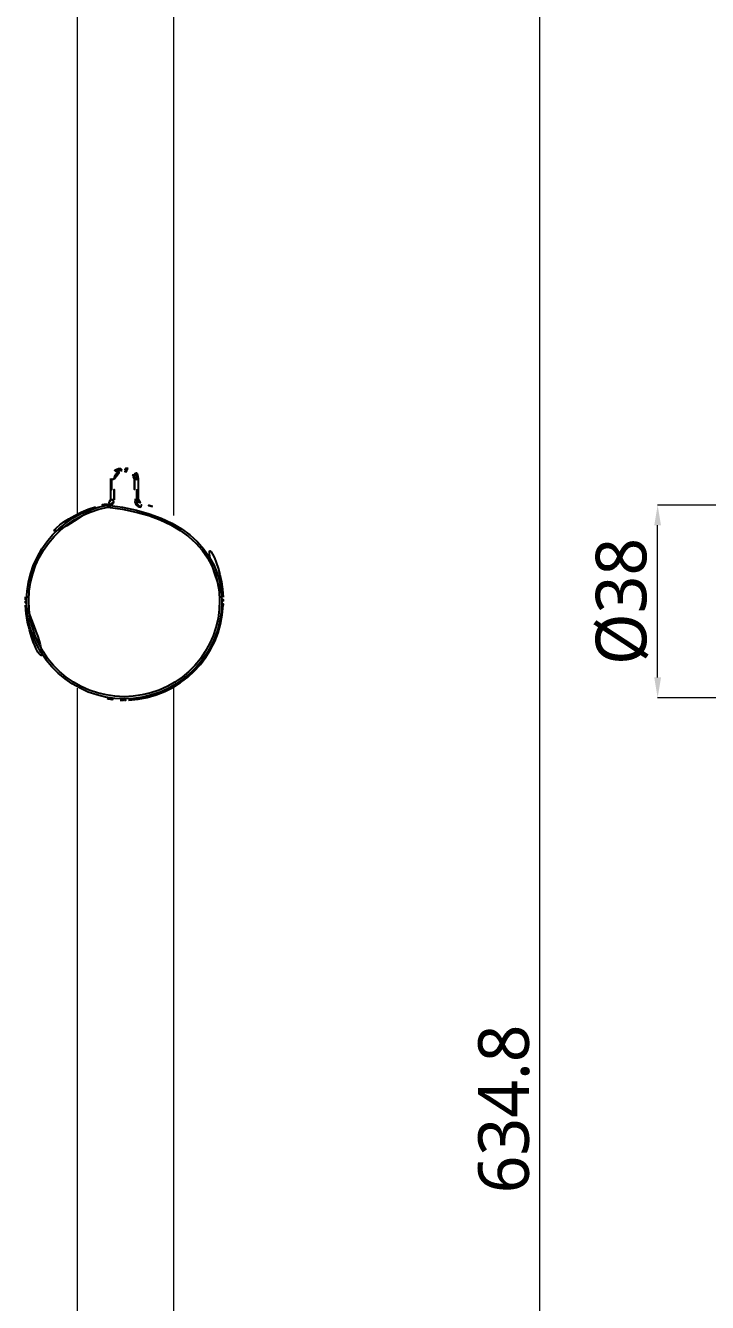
# Model space of a CAD drawing. Extents: x 16296660632 to 16296675328, y -37409619871 to -37409617329.
# Drawn here: x 16296674539.4 to 16296674673.9, y -37409617775.9 to -37409617524 of the extents above; entities that cross this region are included whole.
import ezdxf

# ---------------------------------------------------------------- set-up
doc = ezdxf.new("R2010")
doc.units = 0
doc.header["$LTSCALE"] = 10
doc.header["$MEASUREMENT"] = 0
doc.header["$PDMODE"] = 3
doc.header["$PDSIZE"] = -10
doc.layers.get('DEFPOINTS').update_dxf_attribs({"linetype": 'CONTINUOUS'})
doc.layers.add('1', color=7, linetype='CONTINUOUS', true_color=0xffffff)
doc.layers.add('SL01600PHZ-RDXF_CONTINUOUS_LINE', color=7, linetype='CONTINUOUS')
doc.layers.add('尺寸线层', color=3, linetype='CONTINUOUS', lineweight=18, true_color=0x00ff00)
doc.styles.add('Daelim Dimension', font='')
doc.styles.get('Daelim Dimension').set_extended_font_data('NanumGothic')
doc.dimstyles.new('DEFAULT', dxfattribs={"dimscale": 2, "dimtxt": 2, "dimasz": 2, "dimexe": 0, "dimexo": 2, "dimgap": 1, "dimtad": 1, "dimdec": 1, "dimzin": 9, "dimdsep": 46, "dimtxsty": 'Daelim Dimension', "dimcen": 0.5, "dimclrd": 252, "dimclre": 252, "dimclrt": 3, "dimadec": 1, "dimazin": 0, "dimtfac": 1, "dimtdec": 1, "dimtix": 1, "dimtmove": 0, "dimatfit": 3, "dimfxl": 1, "dimtolj": 1, "dimtzin": 1, "dimlwd": 9, "dimlwe": 9, "dimarcsym": 0})

# ---------------------------------------------------------------- blocks, each defined once
blk = doc.blocks.new('*D58')
at = {"layer": 'DEFPOINTS', "color": 0, "transparency": 16777216}
for p in [(16296674627.7624, -37409617420.335571), (16296674627.7624, -37409618055.135567), (16296674640.80035, -37409618055.135567)]:
    blk.add_point(p, dxfattribs=at)
at = {"layer": '尺寸线层', "color": 5, "lineweight": 9, "transparency": 16777216}
for p, q in [((16296674631.7624, -37409617420.335571), (16296674640.80035, -37409617420.335571)), ((16296674640.80035, -37409617424.335571), (16296674640.80035, -37409618051.135567)), ((16296674631.7624, -37409618055.135567), (16296674640.80035, -37409618055.135567))]:
    blk.add_line(p, q, dxfattribs=at)
at = {"layer": '尺寸线层', "color": 5, "transparency": 16777216}
for points in [[(16296674640.13368, -37409617424.335571), (16296674641.46702, -37409617424.335571), (16296674640.80035, -37409617420.335571)], [(16296674640.13368, -37409618051.135567), (16296674641.46702, -37409618051.135567), (16296674640.80035, -37409618055.135567)]]:
    blk.add_solid(points, dxfattribs=at)
at = {"layer": '尺寸线层', "color": 7, "transparency": 16777216, "insert": (16296674633.80036, -37409617737.735573), "char_height": 10, "attachment_point": 5, "rotation": 90, "style": 'Daelim Dimension'}
blk.add_mtext('\\A1;634.8', dxfattribs=at)
blk = doc.blocks.new('*D66')
at = {"layer": 'DEFPOINTS', "color": 0, "transparency": 16777216}
for p in [(16296674664.1011, -37409617618.62867), (16296674719.50736, -37409617618.62867), (16296674719.50736, -37409617656.62867)]:
    blk.add_point(p, dxfattribs=at)
at = {"layer": '尺寸线层', "color": 5, "lineweight": 9, "transparency": 16777216}
for p, q in [((16296674715.50736, -37409617618.62867), (16296674664.1011, -37409617618.62867)), ((16296674664.1011, -37409617652.62867), (16296674664.1011, -37409617622.62867)), ((16296674715.50736, -37409617656.62867), (16296674664.1011, -37409617656.62867))]:
    blk.add_line(p, q, dxfattribs=at)
at = {"layer": '尺寸线层', "color": 5, "transparency": 16777216}
for points in [[(16296674663.43443, -37409617622.62867), (16296674664.76776, -37409617622.62867), (16296674664.1011, -37409617618.62867)], [(16296674663.43443, -37409617652.62867), (16296674664.76776, -37409617652.62867), (16296674664.1011, -37409617656.62867)]]:
    blk.add_solid(points, dxfattribs=at)
at = {"layer": '尺寸线层', "color": 7, "transparency": 16777216, "insert": (16296674657.1011, -37409617637.62867), "char_height": 10, "attachment_point": 5, "rotation": 90, "style": 'Daelim Dimension'}
blk.add_mtext('\\A1;%%C38', dxfattribs=at)

msp = doc.modelspace()

# ---------------------------------------------------------------- linework, layer by layer
at = {"layer": '1', "color": 7, "linetype": 'Continuous', "lineweight": 18}
for p, q in [((16296674549.660101, -37409617620.432159), (16296674549.660101, -37409617437.735573)), ((16296674568.660101, -37409617620.723839), (16296674568.660101, -37409617437.735573)), ((16296674568.660101, -37409617588.978622), (16296674568.660101, -37409617528.513397)), ((16296674568.660101, -37409617588.978622), (16296674568.660101, -37409617528.513397)), ((16296674568.660101, -37409617588.978622), (16296674568.660101, -37409617528.513397)), ((16296674568.660101, -37409617588.978622), (16296674568.660101, -37409617528.513397)), ((16296674568.660101, -37409617588.978622), (16296674568.660101, -37409617528.513397)), ((16296674568.660101, -37409617588.978622), (16296674568.660101, -37409617528.513397)), ((16296674568.660101, -37409617618.713272), (16296674568.660101, -37409617588.978622)), ((16296674568.660101, -37409617618.713272), (16296674568.660101, -37409617588.978622)), ((16296674568.660101, -37409617618.713272), (16296674568.660101, -37409617589.738167)), ((16296674568.660101, -37409617618.713272), (16296674568.660101, -37409617589.738167)), ((16296674568.660101, -37409617618.713272), (16296674568.660101, -37409617589.738167)), ((16296674568.660101, -37409617618.713272), (16296674568.660101, -37409617589.738167)), ((16296674568.660101, -37409617618.713272), (16296674568.660101, -37409617589.738167)), ((16296674568.660101, -37409617618.713272), (16296674568.660101, -37409617589.738167)), ((16296674549.660101, -37409618037.735573), (16296674549.660101, -37409617654.774986)), ((16296674568.660101, -37409618037.735573), (16296674568.660101, -37409617654.483513))]:
    msp.add_line(p, q, dxfattribs=at)
at = {"layer": 'SL01600PHZ-RDXF_CONTINUOUS_LINE', "color": 7, "linetype": 'Continuous'}
for p, q in [((16296674556.19903, -37409617617.44339), (16296674556.19903, -37409617613.403183)), ((16296674561.61791, -37409617613.403122), (16296674561.61791, -37409617617.446907)), ((16296674556.381069, -37409617617.649208), (16296674556.19903, -37409617617.44339)), ((16296674539.3999, -37409617637.603668), (16296674539.39991, -37409617637.620903)), ((16296674578.39789, -37409617637.626839), (16296674578.397909, -37409617637.603668)), ((16296674578.397909, -37409617637.603668), (16296674578.3979, -37409617637.582123))]:
    msp.add_line(p, q, dxfattribs=at)
at = {"layer": 'SL01600PHZ-RDXF_CONTINUOUS_LINE', "color": 9, "linetype": 'Continuous'}
for p, q in [((16296674556.19903, -37409617613.403183), (16296674556.37574, -37409617613.610008)), ((16296674556.37579, -37409617613.610008), (16296674556.37586, -37409617613.590393)), ((16296674558.339951, -37409617612.004677), (16296674558.331751, -37409617611.608017)), ((16296674559.40971, -37409617612.005112), (16296674559.4181, -37409617611.608017)), ((16296674561.372721, -37409617613.560837), (16296674561.373249, -37409617613.610001)), ((16296674561.373289, -37409617613.610001), (16296674561.61791, -37409617613.403122)), ((16296674555.626711, -37409617619.053917), (16296674555.554501, -37409617618.636017)), ((16296674561.61791, -37409617617.446907), (16296674561.3659, -37409617617.652557)), ((16296674562.19095, -37409617618.639214), (16296674562.116961, -37409617619.057037))]:
    msp.add_line(p, q, dxfattribs=at)
at = {"layer": 'SL01600PHZ-RDXF_CONTINUOUS_LINE', "color": 7, "linetype": 'Continuous'}
for centre, radius, start, end in [((16296674558.198709, -37409617613.404182), 1.999544, 91.67554707, 179.97114928), ((16296674558.908661, -37409617637.606331), 26.2121, 88.32084814, 91.67991651), ((16296674559.618679, -37409617613.403458), 1.998766, 0.00961691, 88.33615397), ((16296674558.374439, -37409617613.606033), 1.998556, 91.22406385, 179.55149793), ((16296674558.87492, -37409617637.606453), 26.004105, 88.80315084, 91.19684916), ((16296674559.37561, -37409617613.60498), 1.997503, 1.26603763, 88.78128982), ((16296674558.89957, -37409617637.603882), 19.499634, 107.06558484, 177.45505491), ((16296674558.863569, -37409617637.603607), 19.254185, 99.89659959, 80.04845744), ((16296674558.902639, -37409617637.618073), 19.514826, 100.39857507, 107.06198519), ((16296674558.893709, -37409617637.555687), 19.451843, 100.41047083, 107.09085377), ((16296674558.896049, -37409617637.615768), 19.512451, 73.55915483, 79.55021596), ((16296674558.89168, -37409617637.631058), 19.527266, 73.55946927, 79.54119369), ((16296674558.898979, -37409617637.603622), 19.498891, 2.42593425, 73.55735408), ((16296674558.89887, -37409617637.603737), 19.500117, 2.42637099, 73.55702072), ((16296674558.917391, -37409617637.603722), 19.518273, 177.45811667, 182.2798084), ((16296674558.874821, -37409617637.604057), 19.474923, 177.45155159, 179.9986886), ((16296674558.864241, -37409617637.603287), 19.464344, 180.05201871, 182.28724681), ((16296674558.898899, -37409617637.603683), 19.498953, 182.28199668, 259.95154223), ((16296674558.898911, -37409617637.603699), 19.49895, 272.42878232, 357.64713092), ((16296674558.923861, -37409617637.604057), 19.474047, 0.06469552, 2.43031091), ((16296674558.93264, -37409617637.603256), 19.465267, 357.64188079, 359.93049603), ((16296674558.881161, -37409617637.603607), 19.517804, 0, 2.42374593), ((16296674558.87952, -37409617637.603653), 19.51945, 357.64931923, 0.00043713), ((16296674558.89064, -37409617637.648376), 19.454519, 259.89871963, 260.54245677), ((16296674558.90106, -37409617637.584953), 19.517774, 259.95492297, 267.65117996), ((16296674558.90267, -37409617637.565269), 19.538471, 260.54766693, 267.64877775), ((16296674558.89941, -37409617637.638184), 19.465484, 267.64954209, 272.43380482), ((16296674558.898849, -37409617637.585602), 19.517038, 267.65751307, 270.00021857), ((16296674558.89888, -37409617637.584427), 19.518207, 270.00010928, 272.42648943)]:
    msp.add_arc(centre, radius, start, end, dxfattribs=at)
at = {"layer": 'SL01600PHZ-RDXF_CONTINUOUS_LINE', "color": 9, "linetype": 'Continuous'}
for centre, radius, start, end in [((16296674558.8743, -37409617637.603249), 25.603938, 88.80173047, 91.19586582), ((16296674559.376989, -37409617613.508133), 1.503611, 359.81203279, 88.75265485), ((16296674555.38229, -37409617617.652191), 0.998793, 279.95344797, 0.1709188), ((16296674562.36385, -37409617617.656342), 0.99796, 179.78318186, 259.99797095), ((16296674558.862961, -37409617637.603668), 18.829916, 99.89659959, 80.04845744), ((16296674562.39242, -37409617617.528961), 1.552709, 257.62214593, 259.78117947)]:
    msp.add_arc(centre, radius, start, end, dxfattribs=at)
at = {"layer": 'SL01600PHZ-RDXF_CONTINUOUS_LINE', "color": 7, "linetype": 'Continuous'}
for points, knots in [([(16296674558.331751, -37409617611.608002), (16296674558.31439, -37409617611.591499), (16296674558.27272, -37409617611.551613), (16296674558.214661, -37409617611.478783), (16296674558.16589, -37409617611.429787), (16296674558.14024, -37409617611.405441)], [0, 0, 0, 0, 0.2576028398, 0.6196027697, 1, 1, 1, 1]), ([(16296674559.67672, -37409617611.405441), (16296674559.65386, -37409617611.421944), (16296674559.565729, -37409617611.487), (16296674559.484011, -37409617611.560364), (16296674559.4181, -37409617611.608002)], [0, 0, 0, 0, 0.2574216715, 1, 1, 1, 1]), ([(16296674556.19957, -37409617617.44339), (16296674556.1985, -37409617617.670013), (16296674556.03315, -37409617618.137367), (16296674555.601971, -37409617618.384117), (16296674555.378811, -37409617618.424049)], [0, 0, 0, 0, 0.4999159296, 1, 1, 1, 1]), ([(16296674561.61701, -37409617617.446907), (16296674561.61755, -37409617617.561867), (16296674561.65781, -37409617617.79409), (16296674561.88908, -37409617618.195343), (16296674562.21349, -37409617618.387833), (16296674562.436449, -37409617618.428223)], [0, 0, 0, 0, 0.2518197973, 0.5036498069, 1, 1, 1, 1])]:
    msp.add_open_spline(points, degree=3, knots=knots, dxfattribs=at)
at = {"layer": 'SL01600PHZ-RDXF_CONTINUOUS_LINE', "color": 9, "linetype": 'Continuous'}
for points, knots in [([(16296674556.37574, -37409617613.610008), (16296674556.376221, -37409617613.945847), (16296674556.37813, -37409617615.292236), (16296674556.379869, -37409617616.638641), (16296674556.381069, -37409617617.649208)], [0, 0, 0, 0, 0.249429987, 1, 1, 1, 1]), ([(16296674556.37575, -37409617613.610001), (16296674556.37615, -37409617613.599228), (16296674556.40424, -37409617613.573662), (16296674556.504471, -37409617613.541481), (16296674556.603661, -37409617613.527519), (16296674556.67918, -37409617613.521133)], [0, 0, 0, 0, 0.0995549766, 0.3000787043, 1, 1, 1, 1]), ([(16296674556.867001, -37409617613.513077), (16296674556.87068, -37409617613.321358), (16296674556.93858, -37409617612.932381), (16296674557.264681, -37409617612.436127), (16296674557.752729, -37409617612.094208), (16296674558.144581, -37409617612.009911), (16296674558.339581, -37409617612.004768)], [0, 0, 0, 0, 0.2478815937, 0.4970898523, 0.7478371191, 1, 1, 1, 1]), ([(16296674560.880739, -37409617613.513069), (16296674560.88006, -37409617613.85054), (16296674560.87742, -37409617615.203506), (16296674560.875, -37409617616.556473), (16296674560.87332, -37409617617.57196)], [0, 0, 0, 0, 0.2494296036, 1, 1, 1, 1]), ([(16296674561.06864, -37409617613.521133), (16296674561.14432, -37409617613.527527), (16296674561.243799, -37409617613.541443), (16296674561.344311, -37409617613.573761), (16296674561.372709, -37409617613.599159), (16296674561.37326, -37409617613.610001)], [0, 0, 0, 0, 0.6991980617, 0.9000876119, 1, 1, 1, 1]), ([(16296674556.87236, -37409617617.568604), (16296674556.87195, -37409617617.229889), (16296674556.8703, -37409617615.878052), (16296674556.868469, -37409617614.526207), (16296674556.867001, -37409617613.513077)], [0, 0, 0, 0, 0.2505525429, 1, 1, 1, 1]), ([(16296674561.3659, -37409617617.652557), (16296674561.366461, -37409617617.314934), (16296674561.36875, -37409617615.967407), (16296674561.371269, -37409617614.619904), (16296674561.373289, -37409617613.610001)], [0, 0, 0, 0, 0.2505529488, 1, 1, 1, 1]), ([(16296674555.626711, -37409617619.053917), (16296674555.799391, -37409617619.022034), (16296674556.13777, -37409617618.902267), (16296674556.54561, -37409617618.555206), (16296674556.81369, -37409617618.093498), (16296674556.869841, -37409617617.742203), (16296674556.87236, -37409617617.568604)], [0, 0, 0, 0, 0.2513862712, 0.5018740927, 0.7514484732, 1, 1, 1, 1]), ([(16296674556.87236, -37409617617.568604), (16296674556.812019, -37409617617.56884), (16296674556.69751, -37409617617.572128), (16296674556.539339, -37409617617.588959), (16296674556.44393, -37409617617.607239), (16296674556.38176, -37409617617.633904), (16296674556.381069, -37409617617.649208)], [0, 0, 0, 0, 0.3575949661, 0.686952675, 0.9092114309, 1, 1, 1, 1]), ([(16296674560.87332, -37409617617.57196), (16296674560.93368, -37409617617.572197), (16296674561.04833, -37409617617.575546), (16296674561.20669, -37409617617.592232), (16296674561.302589, -37409617617.610832), (16296674561.364941, -37409617617.637138), (16296674561.3659, -37409617617.652557)], [0, 0, 0, 0, 0.3569339269, 0.6860809075, 0.9086719524, 1, 1, 1, 1]), ([(16296674562.059589, -37409617619.045578), (16296674561.892879, -37409617619.009003), (16296674561.569071, -37409617618.880058), (16296674561.18117, -37409617618.533974), (16296674560.929831, -37409617618.081596), (16296674560.87336, -37409617617.740639), (16296674560.87332, -37409617617.57196)], [0, 0, 0, 0, 0.2514761894, 0.5019752412, 0.7514778295, 1, 1, 1, 1])]:
    msp.add_open_spline(points, degree=3, knots=knots, dxfattribs=at)
for points in [[(16296674556.67918, -37409617613.521133), (16296674556.741619, -37409617613.515839), (16296674556.80434, -37409617613.513367), (16296674556.867001, -37409617613.513077)], [(16296674560.880739, -37409617613.513069), (16296674560.94343, -37409617613.513367), (16296674561.00617, -37409617613.515846), (16296674561.06864, -37409617613.521133)]]:
    msp.add_open_spline(points, degree=3, dxfattribs=at)
at = {"layer": 'SL01600PHZ-RDXF_CONTINUOUS_LINE', "color": 7, "linetype": 'Continuous'}
for points in [[(16296674555.37739, -37409617618.423012), (16296674555.43697, -37409617618.494507), (16296674555.496969, -37409617618.565651), (16296674555.555309, -37409617618.638153)], [(16296674562.19014, -37409617618.641327), (16296674562.272039, -37409617618.569008), (16296674562.355511, -37409617618.498482), (16296674562.43741, -37409617618.426147)]]:
    msp.add_open_spline(points, degree=3, dxfattribs=at)

# ---------------------------------------------------------------- dimensions: what is measured, and where the dimension line sits
at = {"layer": '尺寸线层', "color": 5}
dim = msp.add_linear_dim(base=(16296674640.80035, -37409618055.135567), p1=(16296674627.7624, -37409617420.335571), p2=(16296674627.7624, -37409618055.135567), angle=90, dimstyle='DEFAULT', override={"dimtxt": 5, "dimclrd": 5, "dimclre": 5, "dimclrt": 7}, dxfattribs=at)
dim.commit()
dim.dimension.update_dxf_attribs({"geometry": '*D58', "text_midpoint": (16296674633.80036, -37409617737.735573)})
dim = msp.add_linear_dim(base=(16296674664.101101, -37409617618.62867), p1=(16296674719.50736, -37409617656.62867), p2=(16296674719.50736, -37409617618.62867), angle=90, text='%%C<>', dimstyle='DEFAULT', override={"dimtxt": 5, "dimclrd": 5, "dimclre": 5, "dimclrt": 7}, dxfattribs=at)
dim.commit()
dim.dimension.update_dxf_attribs({"geometry": '*D66', "text_midpoint": (16296674657.101101, -37409617637.62867)})

doc.saveas('drawing.dxf')
